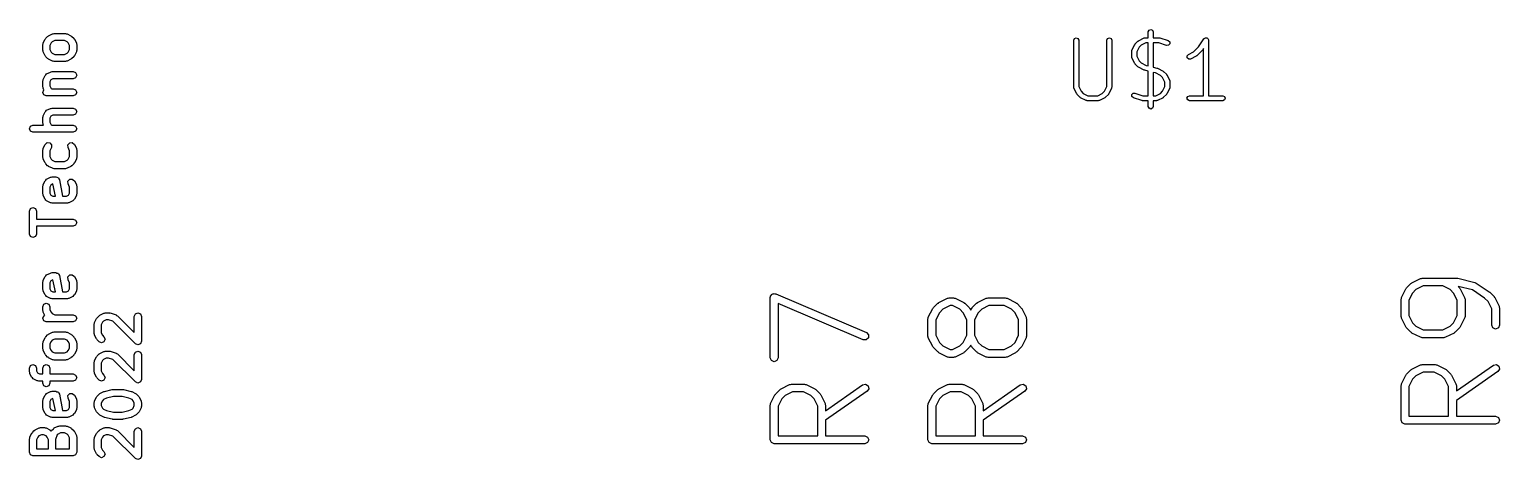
# Model space of a CAD drawing. Extents: x 122.4 to 173.3, y -127.6 to -82.1.
# Drawn here: x 122.45 to 141.39, y -113.06 to -107.51 of the extents above; entities that cross this region are included whole.
import ezdxf

# ---------------------------------------------------------------- set-up
doc = ezdxf.new("R2010")
doc.units = 0
doc.layers.add('BLACK', color=7, linetype='CONTINUOUS')

msp = doc.modelspace()

# ---------------------------------------------------------------- linework, layer by layer
at = {"layer": 'BLACK', "linetype": 'CONTINUOUS'}
for p, q in [((122.66, -107.625), (122.684, -107.601)), ((122.684, -107.601), (122.691, -107.598)), ((122.691, -107.598), (122.696, -107.592)), ((122.696, -107.592), (122.746, -107.567)), ((122.746, -107.567), (122.756, -107.567)), ((122.756, -107.567), (122.766, -107.562)), ((122.766, -107.562), (122.914, -107.562)), ((122.914, -107.562), (122.924, -107.567)), ((122.924, -107.567), (122.934, -107.567)), ((122.934, -107.567), (122.984, -107.592)), ((122.984, -107.592), (122.989, -107.598)), ((122.989, -107.598), (122.996, -107.601)), ((122.996, -107.601), (123.02, -107.625)), ((136.866, -107.544), (136.876, -107.521)), ((136.866, -107.618), (136.866, -107.544)), ((136.876, -107.521), (136.899, -107.511)), ((136.899, -107.511), (136.922, -107.521)), ((136.922, -107.521), (136.931, -107.544)), ((136.931, -107.544), (136.931, -107.618)), ((122.622, -107.707), (122.626, -107.697)), ((122.622, -107.781), (122.622, -107.707)), ((122.626, -107.791), (122.622, -107.781)), ((122.626, -107.686), (122.651, -107.637)), ((122.626, -107.697), (122.626, -107.686)), ((122.626, -107.801), (122.626, -107.791)), ((122.651, -107.637), (122.657, -107.632)), ((122.657, -107.632), (122.66, -107.625)), ((122.73, -107.685), (122.713, -107.718)), ((122.713, -107.718), (122.713, -107.77)), ((122.713, -107.77), (122.73, -107.803)), ((122.744, -107.67), (122.73, -107.685)), ((122.777, -107.654), (122.744, -107.67)), ((122.903, -107.654), (122.777, -107.654)), ((122.936, -107.67), (122.903, -107.654)), ((122.95, -107.685), (122.936, -107.67)), ((122.967, -107.718), (122.95, -107.685)), ((122.95, -107.803), (122.967, -107.77)), ((122.967, -107.77), (122.967, -107.718)), ((123.02, -107.625), (123.023, -107.632)), ((123.023, -107.632), (123.029, -107.637)), ((123.029, -107.637), (123.054, -107.686)), ((123.054, -107.686), (123.054, -107.697)), ((123.054, -107.697), (123.058, -107.707)), ((123.058, -107.781), (123.054, -107.791)), ((123.054, -107.791), (123.054, -107.801)), ((123.058, -107.707), (123.058, -107.781)), ((135.905, -107.65), (135.914, -107.628)), ((135.905, -108.256), (135.905, -107.65)), ((135.914, -107.628), (135.937, -107.618)), ((135.937, -107.618), (135.96, -107.628)), ((135.96, -107.628), (135.97, -107.65)), ((135.97, -107.65), (135.97, -108.248)), ((136.332, -107.65), (136.342, -107.628)), ((136.332, -108.248), (136.332, -107.65)), ((136.342, -107.628), (136.365, -107.618)), ((136.365, -107.618), (136.388, -107.628)), ((136.388, -107.628), (136.397, -107.65)), ((136.397, -107.65), (136.397, -108.256)), ((136.653, -107.793), (136.656, -107.786)), ((136.656, -107.778), (136.692, -107.707)), ((136.656, -107.786), (136.656, -107.778)), ((136.692, -107.707), (136.696, -107.704)), ((136.696, -107.704), (136.698, -107.699)), ((136.698, -107.699), (136.733, -107.663)), ((136.748, -107.741), (136.718, -107.801)), ((136.733, -107.663), (136.738, -107.661)), ((136.738, -107.661), (136.742, -107.657)), ((136.742, -107.657), (136.813, -107.621)), ((136.776, -107.713), (136.748, -107.741)), ((136.835, -107.683), (136.776, -107.713)), ((136.813, -107.621), (136.821, -107.621)), ((136.821, -107.621), (136.828, -107.618)), ((136.828, -107.618), (136.866, -107.618)), ((136.866, -107.683), (136.835, -107.683)), ((136.866, -107.983), (136.866, -107.683)), ((136.931, -107.618), (137.006, -107.618)), ((137, -107.683), (136.931, -107.683)), ((136.931, -107.683), (136.931, -107.999)), ((137.102, -107.717), (137, -107.683)), ((137.006, -107.618), (137.011, -107.62)), ((137.011, -107.62), (137.016, -107.62)), ((137.016, -107.62), (137.123, -107.655)), ((137.127, -107.715), (137.102, -107.717)), ((137.123, -107.655), (137.142, -107.672)), ((137.143, -107.696), (137.127, -107.715)), ((137.142, -107.672), (137.143, -107.696)), ((137.449, -107.802), (137.515, -107.737)), ((137.563, -107.78), (137.492, -107.852)), ((137.515, -107.737), (137.584, -107.632)), ((137.564, -107.777), (137.563, -107.78)), ((137.567, -107.775), (137.564, -107.777)), ((137.579, -107.758), (137.567, -107.775)), ((137.579, -108.366), (137.579, -107.758)), ((137.584, -107.632), (137.587, -107.631)), ((137.587, -107.631), (137.588, -107.628)), ((137.588, -107.628), (137.597, -107.624)), ((137.597, -107.624), (137.605, -107.619)), ((137.605, -107.619), (137.608, -107.619)), ((137.608, -107.619), (137.611, -107.618)), ((137.611, -107.618), (137.62, -107.622)), ((137.62, -107.622), (137.629, -107.623)), ((137.629, -107.623), (137.631, -107.626)), ((137.631, -107.626), (137.634, -107.628)), ((137.634, -107.628), (137.638, -107.636)), ((137.638, -107.636), (137.643, -107.644)), ((137.643, -107.644), (137.642, -107.647)), ((137.642, -107.647), (137.644, -107.65)), ((137.644, -107.65), (137.644, -108.366)), ((122.651, -107.851), (122.626, -107.801)), ((122.657, -107.856), (122.651, -107.851)), ((122.66, -107.863), (122.657, -107.856)), ((122.684, -107.887), (122.66, -107.863)), ((122.691, -107.89), (122.684, -107.887)), ((122.696, -107.896), (122.691, -107.89)), ((122.746, -107.92), (122.696, -107.896)), ((122.73, -107.803), (122.744, -107.817)), ((122.744, -107.817), (122.777, -107.834)), ((122.756, -107.921), (122.746, -107.92)), ((122.766, -107.925), (122.756, -107.921)), ((122.914, -107.925), (122.766, -107.925)), ((122.777, -107.834), (122.903, -107.834)), ((122.903, -107.834), (122.936, -107.817)), ((122.924, -107.921), (122.914, -107.925)), ((122.934, -107.92), (122.924, -107.921)), ((122.984, -107.896), (122.934, -107.92)), ((122.936, -107.817), (122.95, -107.803)), ((122.989, -107.89), (122.984, -107.896)), ((122.996, -107.887), (122.989, -107.89)), ((123.02, -107.863), (122.996, -107.887)), ((123.023, -107.856), (123.02, -107.863)), ((123.029, -107.851), (123.023, -107.856)), ((123.054, -107.801), (123.029, -107.851)), ((136.653, -107.864), (136.653, -107.793)), ((136.656, -107.871), (136.653, -107.864)), ((136.656, -107.879), (136.656, -107.871)), ((136.692, -107.95), (136.656, -107.879)), ((136.696, -107.953), (136.692, -107.95)), ((136.698, -107.958), (136.696, -107.953)), ((136.733, -107.994), (136.698, -107.958)), ((136.718, -107.801), (136.718, -107.856)), ((136.718, -107.856), (136.748, -107.916)), ((136.748, -107.916), (136.776, -107.944)), ((136.776, -107.944), (136.839, -107.976)), ((136.839, -107.976), (136.866, -107.983)), ((137.367, -107.854), (137.383, -107.835)), ((137.368, -107.879), (137.367, -107.854)), ((137.387, -107.895), (137.368, -107.879)), ((137.383, -107.835), (137.449, -107.802)), ((137.412, -107.893), (137.387, -107.895)), ((137.483, -107.858), (137.412, -107.893)), ((137.487, -107.854), (137.483, -107.858)), ((137.492, -107.852), (137.487, -107.854)), ((122.622, -108.176), (122.626, -108.166)), ((122.626, -108.155), (122.651, -108.106)), ((122.626, -108.166), (122.626, -108.155)), ((122.651, -108.106), (122.662, -108.096)), ((122.662, -108.096), (122.671, -108.085)), ((122.671, -108.085), (122.721, -108.061)), ((122.726, -108.16), (122.713, -108.186)), ((122.721, -108.061), (122.731, -108.06)), ((122.752, -108.147), (122.726, -108.16)), ((122.731, -108.06), (122.741, -108.056)), ((122.741, -108.056), (123.013, -108.056)), ((123.013, -108.147), (122.752, -108.147)), ((123.013, -108.056), (123.045, -108.069)), ((123.045, -108.134), (123.013, -108.147)), ((123.045, -108.069), (123.058, -108.102)), ((123.058, -108.102), (123.045, -108.134)), ((136.738, -107.996), (136.733, -107.994)), ((136.742, -108), (136.738, -107.996)), ((136.813, -108.036), (136.742, -108)), ((136.817, -108.036), (136.813, -108.036)), ((136.82, -108.038), (136.817, -108.036)), ((136.866, -108.05), (136.82, -108.038)), ((136.866, -108.366), (136.866, -108.05)), ((136.931, -107.999), (136.978, -108.011)), ((136.959, -108.073), (136.931, -108.066)), ((136.931, -108.066), (136.931, -108.366)), ((137.022, -108.105), (136.959, -108.073)), ((136.978, -108.011), (136.981, -108.013)), ((136.981, -108.013), (136.985, -108.013)), ((136.985, -108.013), (137.056, -108.049)), ((137.05, -108.133), (137.022, -108.105)), ((137.08, -108.192), (137.05, -108.133)), ((137.056, -108.049), (137.059, -108.053)), ((137.059, -108.053), (137.064, -108.055)), ((137.064, -108.055), (137.1, -108.09)), ((137.1, -108.09), (137.102, -108.095)), ((137.102, -108.095), (137.106, -108.099)), ((137.106, -108.099), (137.142, -108.17)), ((137.142, -108.17), (137.142, -108.178)), ((122.622, -108.25), (122.622, -108.176)), ((122.626, -108.26), (122.622, -108.25)), ((122.622, -108.324), (122.635, -108.291)), ((122.635, -108.356), (122.622, -108.324)), ((122.626, -108.27), (122.626, -108.26)), ((122.637, -108.291), (122.626, -108.27)), ((122.635, -108.291), (122.637, -108.291)), ((122.667, -108.369), (122.635, -108.356)), ((122.713, -108.186), (122.713, -108.239)), ((122.713, -108.239), (122.73, -108.272)), ((122.73, -108.272), (122.736, -108.278)), ((122.736, -108.278), (123.013, -108.278)), ((123.013, -108.278), (123.045, -108.291)), ((123.045, -108.356), (123.013, -108.369)), ((123.045, -108.291), (123.058, -108.324)), ((123.058, -108.324), (123.045, -108.356)), ((135.908, -108.263), (135.905, -108.256)), ((135.908, -108.27), (135.908, -108.263)), ((135.944, -108.342), (135.908, -108.27)), ((135.948, -108.345), (135.944, -108.342)), ((135.95, -108.35), (135.948, -108.345)), ((135.986, -108.386), (135.95, -108.35)), ((135.97, -108.248), (136, -108.308)), ((136, -108.308), (136.028, -108.336)), ((136.028, -108.336), (136.088, -108.366)), ((136.215, -108.366), (136.274, -108.336)), ((136.274, -108.336), (136.302, -108.308)), ((136.302, -108.308), (136.332, -108.248)), ((136.352, -108.35), (136.316, -108.386)), ((136.354, -108.345), (136.352, -108.35)), ((136.358, -108.342), (136.354, -108.345)), ((136.394, -108.27), (136.358, -108.342)), ((136.397, -108.256), (136.394, -108.263)), ((136.394, -108.263), (136.394, -108.27)), ((136.654, -108.352), (136.671, -108.334)), ((136.656, -108.377), (136.654, -108.352)), ((136.671, -108.334), (136.695, -108.332)), ((136.695, -108.332), (136.797, -108.366)), ((136.962, -108.366), (137.022, -108.336)), ((137.022, -108.336), (137.05, -108.308)), ((137.05, -108.308), (137.08, -108.248)), ((137.1, -108.35), (137.064, -108.386)), ((137.08, -108.248), (137.08, -108.192)), ((137.102, -108.345), (137.1, -108.35)), ((137.106, -108.342), (137.102, -108.345)), ((137.142, -108.27), (137.106, -108.342)), ((137.142, -108.178), (137.145, -108.185)), ((137.145, -108.256), (137.142, -108.263)), ((137.142, -108.263), (137.142, -108.27)), ((137.145, -108.185), (137.145, -108.256)), ((123.013, -108.369), (122.667, -108.369)), ((122.671, -108.554), (122.721, -108.53)), ((122.721, -108.53), (122.731, -108.529)), ((122.731, -108.529), (122.741, -108.525)), ((122.741, -108.525), (123.013, -108.525)), ((123.013, -108.525), (123.045, -108.538)), ((123.045, -108.538), (123.058, -108.57)), ((135.991, -108.388), (135.986, -108.386)), ((135.994, -108.392), (135.991, -108.388)), ((136.065, -108.427), (135.994, -108.392)), ((136.073, -108.428), (136.065, -108.427)), ((136.08, -108.431), (136.073, -108.428)), ((136.222, -108.431), (136.08, -108.431)), ((136.088, -108.366), (136.215, -108.366)), ((136.229, -108.428), (136.222, -108.431)), ((136.237, -108.427), (136.229, -108.428)), ((136.308, -108.392), (136.237, -108.427)), ((136.312, -108.388), (136.308, -108.392)), ((136.316, -108.386), (136.312, -108.388)), ((136.675, -108.394), (136.656, -108.377)), ((136.782, -108.429), (136.675, -108.394)), ((136.787, -108.429), (136.782, -108.429)), ((136.792, -108.431), (136.787, -108.429)), ((136.866, -108.431), (136.792, -108.431)), ((136.797, -108.366), (136.866, -108.366)), ((136.866, -108.505), (136.866, -108.431)), ((136.876, -108.528), (136.866, -108.505)), ((136.899, -108.538), (136.876, -108.528)), ((136.922, -108.528), (136.899, -108.538)), ((136.931, -108.505), (136.922, -108.528)), ((136.931, -108.366), (136.962, -108.366)), ((136.97, -108.431), (136.931, -108.431)), ((136.931, -108.431), (136.931, -108.505)), ((136.977, -108.428), (136.97, -108.431)), ((136.985, -108.427), (136.977, -108.428)), ((137.056, -108.392), (136.985, -108.427)), ((137.059, -108.388), (137.056, -108.392)), ((137.064, -108.386), (137.059, -108.388)), ((137.365, -108.398), (137.374, -108.375)), ((137.374, -108.421), (137.365, -108.398)), ((137.374, -108.375), (137.397, -108.366)), ((137.397, -108.431), (137.374, -108.421)), ((137.397, -108.366), (137.579, -108.366)), ((137.825, -108.431), (137.397, -108.431)), ((137.644, -108.366), (137.825, -108.366)), ((137.825, -108.366), (137.848, -108.375)), ((137.848, -108.421), (137.825, -108.431)), ((137.848, -108.375), (137.857, -108.398)), ((137.857, -108.398), (137.848, -108.421)), ((122.622, -108.645), (122.626, -108.635)), ((122.622, -108.719), (122.622, -108.645)), ((122.626, -108.728), (122.622, -108.719)), ((122.626, -108.624), (122.651, -108.575)), ((122.626, -108.635), (122.626, -108.624)), ((122.626, -108.739), (122.626, -108.728)), ((122.651, -108.575), (122.662, -108.565)), ((122.662, -108.565), (122.671, -108.554)), ((122.726, -108.629), (122.713, -108.655)), ((122.713, -108.655), (122.713, -108.708)), ((122.713, -108.708), (122.73, -108.741)), ((122.752, -108.616), (122.726, -108.629)), ((123.013, -108.616), (122.752, -108.616)), ((123.045, -108.603), (123.013, -108.616)), ((123.058, -108.57), (123.045, -108.603)), ((122.449, -108.793), (122.462, -108.76)), ((122.462, -108.825), (122.449, -108.793)), ((122.462, -108.76), (122.495, -108.747)), ((122.495, -108.838), (122.462, -108.825)), ((122.495, -108.747), (122.63, -108.747)), ((123.013, -108.838), (122.495, -108.838)), ((122.63, -108.747), (122.626, -108.739)), ((122.73, -108.741), (122.736, -108.747)), ((122.736, -108.747), (123.013, -108.747)), ((123.013, -108.747), (123.045, -108.76)), ((123.045, -108.825), (123.013, -108.838)), ((123.045, -108.76), (123.058, -108.793)), ((123.058, -108.793), (123.045, -108.825)), ((122.622, -109.064), (122.626, -109.054)), ((122.622, -109.163), (122.622, -109.064)), ((122.626, -109.044), (122.651, -108.994)), ((122.626, -109.054), (122.626, -109.044)), ((122.651, -108.994), (122.677, -108.971)), ((122.677, -108.971), (122.712, -108.974)), ((122.712, -108.974), (122.735, -109)), ((122.733, -109.035), (122.713, -109.075)), ((122.713, -109.075), (122.713, -109.152)), ((122.735, -109), (122.733, -109.035)), ((122.945, -109), (122.968, -108.974)), ((122.947, -109.035), (122.945, -109)), ((122.967, -109.075), (122.947, -109.035)), ((122.967, -109.152), (122.967, -109.075)), ((122.968, -108.974), (123.002, -108.971)), ((123.002, -108.971), (123.029, -108.994)), ((123.029, -108.994), (123.054, -109.044)), ((123.054, -109.044), (123.054, -109.054)), ((123.054, -109.054), (123.058, -109.064)), ((123.058, -109.064), (123.058, -109.163)), ((122.626, -109.172), (122.622, -109.163)), ((122.626, -109.183), (122.626, -109.172)), ((122.651, -109.232), (122.626, -109.183)), ((122.657, -109.237), (122.651, -109.232)), ((122.66, -109.244), (122.657, -109.237)), ((122.684, -109.269), (122.66, -109.244)), ((122.691, -109.272), (122.684, -109.269)), ((122.696, -109.278), (122.691, -109.272)), ((122.746, -109.302), (122.696, -109.278)), ((122.713, -109.152), (122.73, -109.185)), ((122.73, -109.185), (122.744, -109.199)), ((122.744, -109.199), (122.777, -109.216)), ((122.756, -109.303), (122.746, -109.302)), ((122.766, -109.307), (122.756, -109.303)), ((122.777, -109.216), (122.903, -109.216)), ((122.903, -109.216), (122.936, -109.199)), ((122.924, -109.303), (122.914, -109.307)), ((122.934, -109.302), (122.924, -109.303)), ((122.984, -109.278), (122.934, -109.302)), ((122.936, -109.199), (122.95, -109.185)), ((122.95, -109.185), (122.967, -109.152)), ((122.989, -109.272), (122.984, -109.278)), ((122.996, -109.269), (122.989, -109.272)), ((123.02, -109.244), (122.996, -109.269)), ((123.023, -109.237), (123.02, -109.244)), ((123.029, -109.232), (123.023, -109.237)), ((123.054, -109.183), (123.029, -109.232)), ((123.058, -109.163), (123.054, -109.172)), ((123.054, -109.172), (123.054, -109.183)), ((122.626, -109.512), (122.651, -109.463)), ((122.651, -109.463), (122.662, -109.453)), ((122.662, -109.453), (122.671, -109.443)), ((122.671, -109.443), (122.721, -109.418)), ((122.721, -109.418), (122.731, -109.417)), ((122.731, -109.417), (122.741, -109.413)), ((122.741, -109.413), (122.791, -109.413)), ((122.914, -109.307), (122.766, -109.307)), ((122.791, -109.413), (122.803, -109.418)), ((122.803, -109.418), (122.816, -109.421)), ((122.816, -109.421), (122.819, -109.425)), ((122.819, -109.425), (122.823, -109.426)), ((122.823, -109.426), (122.828, -109.439)), ((122.828, -109.439), (122.835, -109.45)), ((122.835, -109.45), (122.877, -109.66)), ((122.945, -109.469), (122.968, -109.443)), ((122.947, -109.504), (122.945, -109.469)), ((122.968, -109.443), (123.002, -109.44)), ((123.002, -109.44), (123.029, -109.463)), ((123.029, -109.463), (123.054, -109.512)), ((122.622, -109.533), (122.626, -109.523)), ((122.622, -109.631), (122.622, -109.533)), ((122.626, -109.641), (122.622, -109.631)), ((122.626, -109.523), (122.626, -109.512)), ((122.626, -109.652), (122.626, -109.641)), ((122.651, -109.701), (122.626, -109.652)), ((122.726, -109.518), (122.713, -109.544)), ((122.713, -109.544), (122.713, -109.621)), ((122.713, -109.621), (122.726, -109.647)), ((122.752, -109.504), (122.726, -109.518)), ((122.726, -109.647), (122.752, -109.66)), ((122.753, -109.504), (122.752, -109.504)), ((122.752, -109.66), (122.784, -109.66)), ((122.784, -109.66), (122.753, -109.504)), ((122.877, -109.66), (122.928, -109.66)), ((122.928, -109.66), (122.954, -109.647)), ((122.967, -109.544), (122.947, -109.504)), ((122.954, -109.647), (122.967, -109.621)), ((122.967, -109.621), (122.967, -109.544)), ((123.054, -109.652), (123.029, -109.701)), ((123.054, -109.512), (123.054, -109.523)), ((123.054, -109.523), (123.058, -109.533)), ((123.058, -109.631), (123.054, -109.641)), ((123.054, -109.641), (123.054, -109.652)), ((123.058, -109.533), (123.058, -109.631)), ((122.449, -109.854), (122.462, -109.821)), ((122.449, -110.15), (122.449, -109.854)), ((122.462, -109.821), (122.495, -109.808)), ((122.495, -109.808), (122.527, -109.821)), ((122.527, -109.821), (122.54, -109.854)), ((122.54, -109.854), (122.54, -109.956)), ((122.662, -109.711), (122.651, -109.701)), ((122.671, -109.722), (122.662, -109.711)), ((122.721, -109.746), (122.671, -109.722)), ((122.731, -109.747), (122.721, -109.746)), ((122.741, -109.751), (122.731, -109.747)), ((122.939, -109.751), (122.741, -109.751)), ((122.949, -109.747), (122.939, -109.751)), ((122.959, -109.746), (122.949, -109.747)), ((123.008, -109.722), (122.959, -109.746)), ((123.018, -109.711), (123.008, -109.722)), ((123.029, -109.701), (123.018, -109.711)), ((122.54, -109.956), (123.013, -109.956)), ((123.013, -110.047), (122.54, -110.047)), ((122.54, -110.047), (122.54, -110.15)), ((123.013, -109.956), (123.045, -109.969)), ((123.045, -110.034), (123.013, -110.047)), ((123.045, -109.969), (123.058, -110.002)), ((123.058, -110.002), (123.045, -110.034)), ((122.462, -110.182), (122.449, -110.15)), ((122.495, -110.195), (122.462, -110.182)), ((122.527, -110.182), (122.495, -110.195)), ((122.54, -110.15), (122.527, -110.182)), ((122.622, -110.766), (122.626, -110.757)), ((122.622, -110.865), (122.622, -110.766)), ((122.626, -110.746), (122.651, -110.697)), ((122.626, -110.757), (122.626, -110.746)), ((122.651, -110.697), (122.662, -110.687)), ((122.662, -110.687), (122.671, -110.676)), ((122.671, -110.676), (122.721, -110.652)), ((122.726, -110.751), (122.713, -110.777)), ((122.713, -110.777), (122.713, -110.854)), ((122.721, -110.652), (122.731, -110.651)), ((122.752, -110.738), (122.726, -110.751)), ((122.731, -110.651), (122.741, -110.647)), ((122.741, -110.647), (122.791, -110.647)), ((122.753, -110.738), (122.752, -110.738)), ((122.784, -110.893), (122.753, -110.738)), ((122.791, -110.647), (122.803, -110.652)), ((122.803, -110.652), (122.816, -110.654)), ((122.816, -110.654), (122.819, -110.658)), ((122.819, -110.658), (122.823, -110.66)), ((122.823, -110.66), (122.828, -110.672)), ((122.828, -110.672), (122.835, -110.684)), ((122.835, -110.684), (122.877, -110.893)), ((122.945, -110.703), (122.968, -110.676)), ((122.947, -110.738), (122.945, -110.703)), ((122.967, -110.777), (122.947, -110.738)), ((122.967, -110.854), (122.967, -110.777)), ((122.968, -110.676), (123.002, -110.674)), ((123.002, -110.674), (123.029, -110.697)), ((123.029, -110.697), (123.054, -110.746)), ((123.054, -110.746), (123.054, -110.757)), ((123.054, -110.757), (123.058, -110.766)), ((123.058, -110.766), (123.058, -110.865)), ((140.193, -110.844), (140.249, -110.788)), ((140.249, -110.788), (140.257, -110.785)), ((140.257, -110.785), (140.262, -110.778)), ((140.262, -110.778), (140.373, -110.723)), ((140.408, -110.819), (140.315, -110.866)), ((140.373, -110.723), (140.385, -110.722)), ((140.385, -110.722), (140.396, -110.717)), ((140.396, -110.717), (140.841, -110.717)), ((140.662, -110.819), (140.408, -110.819)), ((140.756, -110.866), (140.662, -110.819)), ((140.841, -110.717), (140.847, -110.72)), ((140.847, -110.72), (140.854, -110.719)), ((140.854, -110.719), (141.076, -110.775)), ((141.076, -110.775), (141.083, -110.78)), ((141.083, -110.78), (141.092, -110.782)), ((141.092, -110.782), (141.259, -110.893)), ((122.626, -110.875), (122.622, -110.865)), ((122.626, -110.886), (122.626, -110.875)), ((122.651, -110.935), (122.626, -110.886)), ((122.662, -110.944), (122.651, -110.935)), ((122.671, -110.955), (122.662, -110.944)), ((122.721, -110.98), (122.671, -110.955)), ((122.713, -110.854), (122.726, -110.88)), ((122.731, -110.981), (122.721, -110.98)), ((122.726, -110.88), (122.752, -110.893)), ((122.741, -110.985), (122.731, -110.981)), ((122.939, -110.985), (122.741, -110.985)), ((122.752, -110.893), (122.784, -110.893)), ((122.877, -110.893), (122.928, -110.893)), ((122.928, -110.893), (122.954, -110.88)), ((122.949, -110.981), (122.939, -110.985)), ((122.959, -110.98), (122.949, -110.981)), ((122.954, -110.88), (122.967, -110.854)), ((123.008, -110.955), (122.959, -110.98)), ((123.018, -110.944), (123.008, -110.955)), ((123.029, -110.935), (123.018, -110.944)), ((123.054, -110.886), (123.029, -110.935)), ((123.058, -110.865), (123.054, -110.875)), ((123.054, -110.875), (123.054, -110.886)), ((131.995, -110.967), (131.999, -110.957)), ((131.995, -111.745), (131.995, -110.967)), ((131.999, -110.947), (132.006, -110.94)), ((131.999, -110.957), (131.999, -110.947)), ((132.006, -110.94), (132.01, -110.931)), ((132.01, -110.931), (132.019, -110.927)), ((132.019, -110.927), (132.027, -110.919)), ((132.027, -110.919), (132.037, -110.92)), ((132.037, -110.92), (132.046, -110.916)), ((132.046, -110.916), (132.055, -110.92)), ((132.055, -110.92), (132.066, -110.92)), ((132.066, -110.92), (133.234, -111.421)), ((134.166, -111.032), (134.277, -110.977)), ((134.277, -110.977), (134.289, -110.976)), ((134.289, -110.976), (134.3, -110.971)), ((134.3, -110.971), (134.356, -110.971)), ((134.356, -110.971), (134.367, -110.976)), ((134.367, -110.976), (134.378, -110.977)), ((134.378, -110.977), (134.49, -111.032)), ((134.667, -111.032), (134.778, -110.977)), ((134.778, -110.977), (134.79, -110.976)), ((134.79, -110.976), (134.801, -110.971)), ((134.801, -110.971), (135.023, -110.971)), ((135.023, -110.971), (135.034, -110.976)), ((135.034, -110.976), (135.046, -110.977)), ((135.046, -110.977), (135.157, -111.032)), ((140.123, -110.991), (140.127, -110.98)), ((140.123, -111.213), (140.123, -110.991)), ((140.127, -110.98), (140.128, -110.968)), ((140.128, -110.968), (140.184, -110.857)), ((140.184, -110.857), (140.19, -110.851)), ((140.19, -110.851), (140.193, -110.844)), ((140.271, -110.91), (140.224, -111.003)), ((140.224, -111.003), (140.224, -111.201)), ((140.315, -110.866), (140.271, -110.91)), ((140.799, -110.91), (140.756, -110.866)), ((140.846, -111.003), (140.799, -110.91)), ((140.846, -111.201), (140.846, -111.003)), ((141.043, -110.871), (140.858, -110.825)), ((140.858, -110.825), (140.877, -110.844)), ((140.877, -110.844), (140.88, -110.851)), ((140.88, -110.851), (140.887, -110.857)), ((140.887, -110.857), (140.942, -110.968)), ((140.942, -110.968), (140.943, -110.98)), ((140.943, -110.98), (140.948, -110.991)), ((140.948, -110.991), (140.948, -111.213)), ((141.198, -110.975), (141.043, -110.871)), ((141.245, -111.021), (141.198, -110.975)), ((141.259, -110.893), (141.262, -110.897)), ((141.262, -110.897), (141.267, -110.899)), ((141.267, -110.899), (141.322, -110.955)), ((141.322, -110.955), (141.325, -110.963)), ((141.325, -110.963), (141.332, -110.968)), ((141.332, -110.968), (141.387, -111.079)), ((122.622, -111.087), (122.635, -111.055)), ((122.622, -111.137), (122.622, -111.087)), ((122.626, -111.146), (122.622, -111.137)), ((122.626, -111.157), (122.626, -111.146)), ((122.647, -111.198), (122.626, -111.157)), ((122.635, -111.055), (122.667, -111.042)), ((122.635, -111.203), (122.647, -111.198)), ((122.667, -111.042), (122.7, -111.055)), ((122.7, -111.055), (122.713, -111.087)), ((122.713, -111.087), (122.713, -111.126)), ((122.713, -111.126), (122.73, -111.159)), ((122.73, -111.159), (122.744, -111.173)), ((122.744, -111.173), (122.777, -111.19)), ((122.777, -111.19), (123.013, -111.19)), ((123.013, -111.19), (123.045, -111.203)), ((123.346, -111.203), (123.353, -111.2)), ((123.353, -111.2), (123.358, -111.194)), ((123.358, -111.194), (123.407, -111.17)), ((123.407, -111.17), (123.418, -111.169)), ((123.418, -111.169), (123.427, -111.165)), ((123.427, -111.165), (123.477, -111.165)), ((123.477, -111.165), (123.484, -111.168)), ((123.484, -111.168), (123.491, -111.167)), ((123.491, -111.167), (123.565, -111.192)), ((123.565, -111.192), (123.573, -111.199)), ((123.573, -111.199), (123.583, -111.203)), ((123.801, -111.211), (123.815, -111.178)), ((123.815, -111.178), (123.847, -111.165)), ((123.847, -111.165), (123.879, -111.178)), ((123.879, -111.178), (123.893, -111.211)), ((133.194, -111.514), (132.096, -111.044)), ((132.096, -111.044), (132.096, -111.745)), ((134.032, -111.222), (134.088, -111.111)), ((134.088, -111.111), (134.094, -111.105)), ((134.094, -111.105), (134.097, -111.098)), ((134.097, -111.098), (134.153, -111.042)), ((134.175, -111.164), (134.128, -111.257)), ((134.153, -111.042), (134.161, -111.039)), ((134.161, -111.039), (134.166, -111.032)), ((134.219, -111.12), (134.175, -111.164)), ((134.312, -111.073), (134.219, -111.12)), ((134.344, -111.073), (134.312, -111.073)), ((134.437, -111.12), (134.344, -111.073)), ((134.481, -111.164), (134.437, -111.12)), ((134.528, -111.257), (134.481, -111.164)), ((134.49, -111.032), (134.495, -111.039)), ((134.495, -111.039), (134.503, -111.042)), ((134.503, -111.042), (134.559, -111.098)), ((134.559, -111.098), (134.562, -111.105)), ((134.562, -111.105), (134.568, -111.111)), ((134.568, -111.111), (134.578, -111.131)), ((134.578, -111.131), (134.589, -111.111)), ((134.589, -111.111), (134.595, -111.105)), ((134.595, -111.105), (134.598, -111.098)), ((134.598, -111.098), (134.654, -111.042)), ((134.676, -111.164), (134.629, -111.257)), ((134.654, -111.042), (134.661, -111.039)), ((134.661, -111.039), (134.667, -111.032)), ((134.72, -111.12), (134.676, -111.164)), ((134.813, -111.073), (134.72, -111.12)), ((135.011, -111.073), (134.813, -111.073)), ((135.105, -111.12), (135.011, -111.073)), ((135.149, -111.164), (135.105, -111.12)), ((135.195, -111.257), (135.149, -111.164)), ((135.157, -111.032), (135.163, -111.039)), ((135.163, -111.039), (135.171, -111.042)), ((135.171, -111.042), (135.226, -111.098)), ((135.226, -111.098), (135.229, -111.105)), ((135.229, -111.105), (135.236, -111.111)), ((135.236, -111.111), (135.291, -111.222)), ((140.224, -111.201), (140.271, -111.294)), ((140.799, -111.294), (140.846, -111.201)), ((141.291, -111.114), (141.245, -111.021)), ((141.291, -111.325), (141.291, -111.114)), ((141.387, -111.079), (141.388, -111.091)), ((141.388, -111.091), (141.393, -111.102)), ((141.393, -111.102), (141.393, -111.325)), ((122.622, -111.235), (122.635, -111.203)), ((122.635, -111.268), (122.622, -111.235)), ((122.667, -111.281), (122.635, -111.268)), ((123.013, -111.281), (122.667, -111.281)), ((123.045, -111.268), (123.013, -111.281)), ((123.045, -111.203), (123.058, -111.235)), ((123.058, -111.235), (123.045, -111.268)), ((123.283, -111.309), (123.287, -111.299)), ((123.283, -111.433), (123.283, -111.309)), ((123.287, -111.299), (123.288, -111.289)), ((123.288, -111.289), (123.313, -111.24)), ((123.313, -111.24), (123.318, -111.235)), ((123.318, -111.235), (123.321, -111.228)), ((123.321, -111.228), (123.346, -111.203)), ((123.391, -111.287), (123.375, -111.32)), ((123.375, -111.32), (123.375, -111.422)), ((123.405, -111.273), (123.391, -111.287)), ((123.438, -111.256), (123.405, -111.273)), ((123.469, -111.256), (123.438, -111.256)), ((123.526, -111.275), (123.469, -111.256)), ((123.815, -111.564), (123.526, -111.275)), ((123.583, -111.203), (123.801, -111.421)), ((123.801, -111.421), (123.801, -111.211)), ((123.893, -111.211), (123.893, -111.531)), ((134.027, -111.245), (134.031, -111.234)), ((134.027, -111.467), (134.027, -111.245)), ((134.031, -111.234), (134.032, -111.222)), ((134.128, -111.257), (134.128, -111.455)), ((134.528, -111.455), (134.528, -111.257)), ((134.629, -111.257), (134.629, -111.455)), ((135.195, -111.455), (135.195, -111.257)), ((135.291, -111.222), (135.292, -111.234)), ((135.292, -111.234), (135.297, -111.245)), ((135.297, -111.245), (135.297, -111.467)), ((140.127, -111.224), (140.123, -111.213)), ((140.128, -111.236), (140.127, -111.224)), ((140.184, -111.347), (140.128, -111.236)), ((140.19, -111.353), (140.184, -111.347)), ((140.193, -111.36), (140.19, -111.353)), ((140.249, -111.416), (140.193, -111.36)), ((140.271, -111.294), (140.315, -111.338)), ((140.315, -111.338), (140.408, -111.385)), ((140.408, -111.385), (140.662, -111.385)), ((140.662, -111.385), (140.756, -111.338)), ((140.756, -111.338), (140.799, -111.294)), ((140.877, -111.36), (140.822, -111.416)), ((140.88, -111.353), (140.877, -111.36)), ((140.887, -111.347), (140.88, -111.353)), ((140.942, -111.236), (140.887, -111.347)), ((140.943, -111.224), (140.942, -111.236)), ((140.948, -111.213), (140.943, -111.224)), ((141.306, -111.36), (141.291, -111.325)), ((141.342, -111.375), (141.306, -111.36)), ((141.378, -111.36), (141.342, -111.375)), ((141.393, -111.325), (141.378, -111.36)), ((122.622, -111.556), (122.626, -111.546)), ((122.622, -111.63), (122.622, -111.556)), ((122.626, -111.536), (122.651, -111.486)), ((122.626, -111.546), (122.626, -111.536)), ((122.651, -111.486), (122.657, -111.481)), ((122.657, -111.481), (122.66, -111.474)), ((122.66, -111.474), (122.684, -111.45)), ((122.684, -111.45), (122.691, -111.447)), ((122.691, -111.447), (122.696, -111.441)), ((122.696, -111.441), (122.746, -111.416)), ((122.73, -111.534), (122.713, -111.567)), ((122.713, -111.567), (122.713, -111.619)), ((122.744, -111.52), (122.73, -111.534)), ((122.777, -111.503), (122.744, -111.52)), ((122.746, -111.416), (122.756, -111.416)), ((122.756, -111.416), (122.766, -111.412)), ((122.766, -111.412), (122.914, -111.412)), ((122.903, -111.503), (122.777, -111.503)), ((122.936, -111.52), (122.903, -111.503)), ((122.914, -111.412), (122.924, -111.416)), ((122.924, -111.416), (122.934, -111.416)), ((122.934, -111.416), (122.984, -111.441)), ((122.95, -111.534), (122.936, -111.52)), ((122.967, -111.567), (122.95, -111.534)), ((122.967, -111.619), (122.967, -111.567)), ((122.984, -111.441), (122.989, -111.447)), ((122.989, -111.447), (122.996, -111.45)), ((122.996, -111.45), (123.02, -111.474)), ((123.02, -111.474), (123.023, -111.481)), ((123.023, -111.481), (123.029, -111.486)), ((123.029, -111.486), (123.054, -111.536)), ((123.054, -111.536), (123.054, -111.546)), ((123.054, -111.546), (123.058, -111.556)), ((123.058, -111.556), (123.058, -111.63)), ((123.287, -111.443), (123.283, -111.433)), ((123.288, -111.453), (123.287, -111.443)), ((123.313, -111.502), (123.288, -111.453)), ((123.318, -111.507), (123.313, -111.502)), ((123.321, -111.514), (123.318, -111.507)), ((123.346, -111.539), (123.321, -111.514)), ((123.378, -111.552), (123.346, -111.539)), ((123.375, -111.422), (123.391, -111.455)), ((123.41, -111.539), (123.378, -111.552)), ((123.391, -111.455), (123.41, -111.474)), ((123.41, -111.474), (123.424, -111.507)), ((123.424, -111.507), (123.41, -111.539)), ((123.847, -111.577), (123.815, -111.564)), ((123.879, -111.564), (123.847, -111.577)), ((123.893, -111.531), (123.879, -111.564)), ((133.233, -111.514), (133.194, -111.514)), ((133.261, -111.487), (133.233, -111.514)), ((133.234, -111.421), (133.261, -111.448)), ((133.261, -111.448), (133.261, -111.487)), ((134.031, -111.478), (134.027, -111.467)), ((134.032, -111.49), (134.031, -111.478)), ((134.088, -111.601), (134.032, -111.49)), ((134.128, -111.455), (134.175, -111.548)), ((134.175, -111.548), (134.219, -111.592)), ((134.437, -111.592), (134.481, -111.548)), ((134.481, -111.548), (134.528, -111.455)), ((134.629, -111.455), (134.676, -111.548)), ((134.676, -111.548), (134.72, -111.592)), ((135.105, -111.592), (135.149, -111.548)), ((135.149, -111.548), (135.195, -111.455)), ((135.291, -111.49), (135.236, -111.601)), ((135.292, -111.478), (135.291, -111.49)), ((135.297, -111.467), (135.292, -111.478)), ((140.257, -111.419), (140.249, -111.416)), ((140.262, -111.426), (140.257, -111.419)), ((140.373, -111.481), (140.262, -111.426)), ((140.385, -111.482), (140.373, -111.481)), ((140.396, -111.487), (140.385, -111.482)), ((140.674, -111.487), (140.396, -111.487)), ((140.685, -111.482), (140.674, -111.487)), ((140.697, -111.481), (140.685, -111.482)), ((140.808, -111.426), (140.697, -111.481)), ((140.814, -111.419), (140.808, -111.426)), ((140.822, -111.416), (140.814, -111.419)), ((122.626, -111.64), (122.622, -111.63)), ((122.626, -111.651), (122.626, -111.64)), ((122.651, -111.7), (122.626, -111.651)), ((122.657, -111.705), (122.651, -111.7)), ((122.66, -111.712), (122.657, -111.705)), ((122.684, -111.736), (122.66, -111.712)), ((122.691, -111.739), (122.684, -111.736)), ((122.696, -111.745), (122.691, -111.739)), ((122.746, -111.77), (122.696, -111.745)), ((122.713, -111.619), (122.73, -111.652)), ((122.73, -111.652), (122.744, -111.667)), ((122.744, -111.667), (122.777, -111.683)), ((122.777, -111.683), (122.903, -111.683)), ((122.903, -111.683), (122.936, -111.667)), ((122.984, -111.745), (122.934, -111.77)), ((122.936, -111.667), (122.95, -111.652)), ((122.95, -111.652), (122.967, -111.619)), ((122.989, -111.739), (122.984, -111.745)), ((122.996, -111.736), (122.989, -111.739)), ((123.02, -111.712), (122.996, -111.736)), ((123.023, -111.705), (123.02, -111.712)), ((123.029, -111.7), (123.023, -111.705)), ((123.054, -111.651), (123.029, -111.7)), ((123.058, -111.63), (123.054, -111.64)), ((123.054, -111.64), (123.054, -111.651)), ((123.288, -111.782), (123.313, -111.733)), ((123.313, -111.733), (123.318, -111.728)), ((123.318, -111.728), (123.321, -111.721)), ((123.321, -111.721), (123.346, -111.696)), ((123.346, -111.696), (123.353, -111.694)), ((123.353, -111.694), (123.358, -111.688)), ((123.358, -111.688), (123.407, -111.663)), ((123.405, -111.766), (123.391, -111.781)), ((123.438, -111.75), (123.405, -111.766)), ((123.407, -111.663), (123.418, -111.662)), ((123.418, -111.662), (123.427, -111.658)), ((123.427, -111.658), (123.477, -111.658)), ((123.469, -111.75), (123.438, -111.75)), ((123.526, -111.769), (123.469, -111.75)), ((123.477, -111.658), (123.484, -111.661)), ((123.484, -111.661), (123.491, -111.661)), ((123.491, -111.661), (123.565, -111.685)), ((123.815, -112.057), (123.526, -111.769)), ((123.565, -111.685), (123.573, -111.692)), ((123.573, -111.692), (123.583, -111.696)), ((123.583, -111.696), (123.801, -111.915)), ((123.801, -111.704), (123.815, -111.672)), ((123.801, -111.915), (123.801, -111.704)), ((123.815, -111.672), (123.847, -111.658)), ((123.847, -111.658), (123.879, -111.672)), ((123.879, -111.672), (123.893, -111.704)), ((123.893, -111.704), (123.893, -112.025)), ((132.01, -111.781), (131.995, -111.745)), ((132.096, -111.745), (132.081, -111.781)), ((134.094, -111.607), (134.088, -111.601)), ((134.097, -111.614), (134.094, -111.607)), ((134.153, -111.67), (134.097, -111.614)), ((134.161, -111.673), (134.153, -111.67)), ((134.166, -111.68), (134.161, -111.673)), ((134.277, -111.735), (134.166, -111.68)), ((134.219, -111.592), (134.312, -111.639)), ((134.289, -111.736), (134.277, -111.735)), ((134.3, -111.741), (134.289, -111.736)), ((134.356, -111.741), (134.3, -111.741)), ((134.312, -111.639), (134.344, -111.639)), ((134.344, -111.639), (134.437, -111.592)), ((134.367, -111.736), (134.356, -111.741)), ((134.378, -111.735), (134.367, -111.736)), ((134.49, -111.68), (134.378, -111.735)), ((134.495, -111.673), (134.49, -111.68)), ((134.503, -111.67), (134.495, -111.673)), ((134.559, -111.614), (134.503, -111.67)), ((134.562, -111.607), (134.559, -111.614)), ((134.568, -111.601), (134.562, -111.607)), ((134.578, -111.581), (134.568, -111.601)), ((134.589, -111.601), (134.578, -111.581)), ((134.595, -111.607), (134.589, -111.601)), ((134.598, -111.614), (134.595, -111.607)), ((134.654, -111.67), (134.598, -111.614)), ((134.661, -111.673), (134.654, -111.67)), ((134.667, -111.68), (134.661, -111.673)), ((134.778, -111.735), (134.667, -111.68)), ((134.72, -111.592), (134.813, -111.639)), ((134.79, -111.736), (134.778, -111.735)), ((134.801, -111.741), (134.79, -111.736)), ((135.023, -111.741), (134.801, -111.741)), ((134.813, -111.639), (135.011, -111.639)), ((135.011, -111.639), (135.105, -111.592)), ((135.034, -111.736), (135.023, -111.741)), ((135.046, -111.735), (135.034, -111.736)), ((135.157, -111.68), (135.046, -111.735)), ((135.163, -111.673), (135.157, -111.68)), ((135.171, -111.67), (135.163, -111.673)), ((135.226, -111.614), (135.171, -111.67)), ((135.229, -111.607), (135.226, -111.614)), ((135.236, -111.601), (135.229, -111.607)), ((122.449, -111.877), (122.462, -111.845)), ((122.449, -111.926), (122.449, -111.877)), ((122.453, -111.936), (122.449, -111.926)), ((122.454, -111.947), (122.453, -111.936)), ((122.478, -111.996), (122.454, -111.947)), ((122.462, -111.845), (122.495, -111.831)), ((122.495, -111.831), (122.527, -111.845)), ((122.527, -111.845), (122.54, -111.877)), ((122.54, -111.877), (122.54, -111.915)), ((122.54, -111.915), (122.553, -111.941)), ((122.553, -111.941), (122.579, -111.954)), ((122.579, -111.954), (122.622, -111.954)), ((122.622, -111.877), (122.635, -111.845)), ((122.622, -111.954), (122.622, -111.877)), ((122.635, -111.845), (122.667, -111.831)), ((122.667, -111.831), (122.7, -111.845)), ((122.7, -111.845), (122.713, -111.877)), ((122.713, -111.877), (122.713, -111.954)), ((122.713, -111.954), (123.013, -111.954)), ((122.756, -111.77), (122.746, -111.77)), ((122.766, -111.775), (122.756, -111.77)), ((122.914, -111.775), (122.766, -111.775)), ((122.924, -111.77), (122.914, -111.775)), ((122.934, -111.77), (122.924, -111.77)), ((123.013, -111.954), (123.045, -111.968)), ((123.283, -111.803), (123.287, -111.793)), ((123.283, -111.926), (123.283, -111.803)), ((123.287, -111.936), (123.283, -111.926)), ((123.287, -111.793), (123.288, -111.782)), ((123.288, -111.947), (123.287, -111.936)), ((123.313, -111.996), (123.288, -111.947)), ((123.391, -111.781), (123.375, -111.814)), ((123.375, -111.814), (123.375, -111.915)), ((123.375, -111.915), (123.391, -111.948)), ((123.391, -111.948), (123.41, -111.968)), ((132.046, -111.796), (132.01, -111.781)), ((132.081, -111.781), (132.046, -111.796)), ((140.19, -111.964), (140.193, -111.956)), ((140.193, -111.956), (140.249, -111.901)), ((140.249, -111.901), (140.257, -111.897)), ((140.257, -111.897), (140.262, -111.891)), ((140.262, -111.891), (140.373, -111.836)), ((140.408, -111.932), (140.315, -111.978)), ((140.373, -111.836), (140.385, -111.835)), ((140.385, -111.835), (140.396, -111.83)), ((140.396, -111.83), (140.563, -111.83)), ((140.551, -111.932), (140.408, -111.932)), ((140.644, -111.978), (140.551, -111.932)), ((140.563, -111.83), (140.574, -111.835)), ((140.574, -111.835), (140.586, -111.836)), ((140.586, -111.836), (140.697, -111.891)), ((140.697, -111.891), (140.703, -111.897)), ((140.703, -111.897), (140.71, -111.901)), ((140.71, -111.901), (140.766, -111.956)), ((140.766, -111.956), (140.769, -111.964)), ((140.836, -112.173), (141.313, -111.839)), ((141.371, -111.923), (140.836, -112.297)), ((141.313, -111.839), (141.351, -111.831)), ((141.351, -111.831), (141.384, -111.852)), ((141.392, -111.89), (141.371, -111.923)), ((141.384, -111.852), (141.392, -111.89)), ((122.489, -112.005), (122.478, -111.996)), ((122.499, -112.016), (122.489, -112.005)), ((122.548, -112.041), (122.499, -112.016)), ((122.559, -112.042), (122.548, -112.041)), ((122.569, -112.046), (122.559, -112.042)), ((122.622, -112.046), (122.569, -112.046)), ((122.622, -112.074), (122.622, -112.046)), ((122.635, -112.107), (122.622, -112.074)), ((122.667, -112.12), (122.635, -112.107)), ((122.7, -112.107), (122.667, -112.12)), ((122.713, -112.074), (122.7, -112.107)), ((123.013, -112.046), (122.713, -112.046)), ((122.713, -112.046), (122.713, -112.074)), ((123.045, -112.033), (123.013, -112.046)), ((123.045, -111.968), (123.058, -112)), ((123.058, -112), (123.045, -112.033)), ((123.318, -112.001), (123.313, -111.996)), ((123.321, -112.008), (123.318, -112.001)), ((123.346, -112.033), (123.321, -112.008)), ((123.378, -112.046), (123.346, -112.033)), ((123.41, -112.033), (123.378, -112.046)), ((123.41, -111.968), (123.424, -112)), ((123.424, -112), (123.41, -112.033)), ((123.847, -112.071), (123.815, -112.057)), ((123.879, -112.057), (123.847, -112.071)), ((123.893, -112.025), (123.879, -112.057)), ((132.129, -112.151), (132.134, -112.145)), ((132.134, -112.145), (132.245, -112.09)), ((132.245, -112.09), (132.257, -112.089)), ((132.257, -112.089), (132.268, -112.084)), ((132.268, -112.084), (132.435, -112.084)), ((132.435, -112.084), (132.446, -112.089)), ((132.446, -112.089), (132.458, -112.09)), ((132.458, -112.09), (132.569, -112.145)), ((132.569, -112.145), (132.575, -112.151)), ((132.708, -112.427), (133.185, -112.093)), ((133.185, -112.093), (133.223, -112.085)), ((133.223, -112.085), (133.256, -112.106)), ((133.264, -112.144), (133.243, -112.177)), ((133.256, -112.106), (133.264, -112.144)), ((134.161, -112.151), (134.166, -112.145)), ((134.166, -112.145), (134.277, -112.09)), ((134.277, -112.09), (134.289, -112.089)), ((134.289, -112.089), (134.3, -112.084)), ((134.3, -112.084), (134.467, -112.084)), ((134.467, -112.084), (134.478, -112.089)), ((134.478, -112.089), (134.49, -112.09)), ((134.49, -112.09), (134.601, -112.145)), ((134.601, -112.145), (134.607, -112.151)), ((134.74, -112.427), (135.217, -112.093)), ((135.217, -112.093), (135.255, -112.085)), ((135.255, -112.085), (135.288, -112.106)), ((135.296, -112.144), (135.275, -112.177)), ((135.288, -112.106), (135.296, -112.144)), ((140.123, -112.104), (140.127, -112.093)), ((140.123, -112.549), (140.123, -112.104)), ((140.127, -112.093), (140.128, -112.081)), ((140.128, -112.081), (140.184, -111.97)), ((140.184, -111.97), (140.19, -111.964)), ((140.271, -112.022), (140.224, -112.115)), ((140.224, -112.115), (140.224, -112.498)), ((140.315, -111.978), (140.271, -112.022)), ((140.688, -112.022), (140.644, -111.978)), ((140.735, -112.115), (140.688, -112.022)), ((140.735, -112.498), (140.735, -112.115)), ((140.769, -111.964), (140.775, -111.97)), ((140.775, -111.97), (140.831, -112.081)), ((140.831, -112.081), (140.832, -112.093)), ((140.832, -112.093), (140.836, -112.104)), ((140.836, -112.104), (140.836, -112.173)), ((122.622, -112.296), (122.626, -112.286)), ((122.622, -112.395), (122.622, -112.296)), ((122.626, -112.276), (122.651, -112.227)), ((122.626, -112.286), (122.626, -112.276)), ((122.651, -112.227), (122.662, -112.217)), ((122.662, -112.217), (122.671, -112.206)), ((122.671, -112.206), (122.721, -112.181)), ((122.726, -112.281), (122.713, -112.307)), ((122.713, -112.307), (122.713, -112.384)), ((122.721, -112.181), (122.731, -112.181)), ((122.752, -112.268), (122.726, -112.281)), ((122.731, -112.181), (122.741, -112.177)), ((122.741, -112.177), (122.791, -112.177)), ((122.753, -112.268), (122.752, -112.268)), ((122.784, -112.423), (122.753, -112.268)), ((122.791, -112.177), (122.803, -112.182)), ((122.803, -112.182), (122.816, -112.184)), ((122.816, -112.184), (122.819, -112.188)), ((122.819, -112.188), (122.823, -112.19)), ((122.823, -112.19), (122.828, -112.202)), ((122.828, -112.202), (122.835, -112.213)), ((122.835, -112.213), (122.877, -112.423)), ((122.945, -112.232), (122.968, -112.206)), ((122.947, -112.267), (122.945, -112.232)), ((122.967, -112.307), (122.947, -112.267)), ((122.967, -112.384), (122.967, -112.307)), ((122.968, -112.206), (123.002, -112.204)), ((123.002, -112.204), (123.029, -112.227)), ((123.029, -112.227), (123.054, -112.276)), ((123.054, -112.276), (123.054, -112.286)), ((123.054, -112.286), (123.058, -112.296)), ((123.058, -112.296), (123.058, -112.395)), ((123.283, -112.321), (123.287, -112.311)), ((123.283, -112.37), (123.283, -112.321)), ((123.287, -112.311), (123.288, -112.301)), ((123.288, -112.301), (123.313, -112.251)), ((123.313, -112.251), (123.318, -112.246)), ((123.318, -112.246), (123.321, -112.239)), ((123.321, -112.239), (123.346, -112.215)), ((123.346, -112.215), (123.353, -112.212)), ((123.353, -112.212), (123.358, -112.206)), ((123.358, -112.206), (123.407, -112.181)), ((123.391, -112.299), (123.375, -112.332)), ((123.375, -112.332), (123.375, -112.36)), ((123.405, -112.285), (123.391, -112.299)), ((123.443, -112.265), (123.405, -112.285)), ((123.407, -112.181), (123.412, -112.181)), ((123.412, -112.181), (123.416, -112.178)), ((123.416, -112.178), (123.515, -112.153)), ((123.532, -112.243), (123.443, -112.265)), ((123.515, -112.153), (123.521, -112.154)), ((123.521, -112.154), (123.526, -112.152)), ((123.526, -112.152), (123.65, -112.152)), ((123.644, -112.243), (123.532, -112.243)), ((123.732, -112.265), (123.644, -112.243)), ((123.65, -112.152), (123.655, -112.154)), ((123.655, -112.154), (123.661, -112.153)), ((123.661, -112.153), (123.759, -112.178)), ((123.771, -112.285), (123.732, -112.265)), ((123.759, -112.178), (123.764, -112.181)), ((123.764, -112.181), (123.769, -112.181)), ((123.769, -112.181), (123.818, -112.206)), ((123.785, -112.299), (123.771, -112.285)), ((123.801, -112.332), (123.785, -112.299)), ((123.801, -112.36), (123.801, -112.332)), ((123.818, -112.206), (123.823, -112.212)), ((123.823, -112.212), (123.83, -112.215)), ((123.83, -112.215), (123.855, -112.239)), ((123.855, -112.239), (123.857, -112.246)), ((123.857, -112.246), (123.863, -112.251)), ((123.863, -112.251), (123.888, -112.301)), ((123.888, -112.301), (123.889, -112.311)), ((123.889, -112.311), (123.893, -112.321)), ((123.893, -112.321), (123.893, -112.37)), ((131.999, -112.347), (132, -112.335)), ((132, -112.335), (132.056, -112.224)), ((132.056, -112.224), (132.062, -112.218)), ((132.062, -112.218), (132.065, -112.21)), ((132.065, -112.21), (132.121, -112.155)), ((132.143, -112.276), (132.096, -112.369)), ((132.121, -112.155), (132.129, -112.151)), ((132.187, -112.232), (132.143, -112.276)), ((132.28, -112.186), (132.187, -112.232)), ((132.423, -112.186), (132.28, -112.186)), ((132.516, -112.232), (132.423, -112.186)), ((132.56, -112.276), (132.516, -112.232)), ((132.607, -112.369), (132.56, -112.276)), ((132.575, -112.151), (132.582, -112.155)), ((132.582, -112.155), (132.638, -112.21)), ((132.638, -112.21), (132.641, -112.218)), ((132.641, -112.218), (132.647, -112.224)), ((132.647, -112.224), (132.703, -112.335)), ((132.703, -112.335), (132.704, -112.347)), ((133.243, -112.177), (132.708, -112.551)), ((134.031, -112.347), (134.032, -112.335)), ((134.032, -112.335), (134.088, -112.224)), ((134.088, -112.224), (134.094, -112.218)), ((134.094, -112.218), (134.097, -112.21)), ((134.097, -112.21), (134.153, -112.155)), ((134.175, -112.276), (134.128, -112.369)), ((134.153, -112.155), (134.161, -112.151)), ((134.219, -112.232), (134.175, -112.276)), ((134.312, -112.186), (134.219, -112.232)), ((134.455, -112.186), (134.312, -112.186)), ((134.548, -112.232), (134.455, -112.186)), ((134.592, -112.276), (134.548, -112.232)), ((134.639, -112.369), (134.592, -112.276)), ((134.607, -112.151), (134.614, -112.155)), ((134.614, -112.155), (134.67, -112.21)), ((134.67, -112.21), (134.673, -112.218)), ((134.673, -112.218), (134.679, -112.224)), ((134.679, -112.224), (134.735, -112.335)), ((134.735, -112.335), (134.736, -112.347)), ((135.275, -112.177), (134.74, -112.551)), ((140.836, -112.297), (140.836, -112.498)), ((122.626, -112.405), (122.622, -112.395)), ((122.626, -112.415), (122.626, -112.405)), ((122.651, -112.465), (122.626, -112.415)), ((122.662, -112.474), (122.651, -112.465)), ((122.671, -112.485), (122.662, -112.474)), ((122.721, -112.51), (122.671, -112.485)), ((122.713, -112.384), (122.726, -112.41)), ((122.731, -112.511), (122.721, -112.51)), ((122.726, -112.41), (122.752, -112.423)), ((122.741, -112.515), (122.731, -112.511)), ((122.939, -112.515), (122.741, -112.515)), ((122.752, -112.423), (122.784, -112.423)), ((122.877, -112.423), (122.928, -112.423)), ((122.928, -112.423), (122.954, -112.41)), ((122.949, -112.511), (122.939, -112.515)), ((122.959, -112.51), (122.949, -112.511)), ((122.954, -112.41), (122.967, -112.384)), ((123.008, -112.485), (122.959, -112.51)), ((123.018, -112.474), (123.008, -112.485)), ((123.029, -112.465), (123.018, -112.474)), ((123.054, -112.415), (123.029, -112.465)), ((123.058, -112.395), (123.054, -112.405)), ((123.054, -112.405), (123.054, -112.415)), ((123.287, -112.38), (123.283, -112.37)), ((123.288, -112.391), (123.287, -112.38)), ((123.313, -112.44), (123.288, -112.391)), ((123.318, -112.445), (123.313, -112.44)), ((123.321, -112.452), (123.318, -112.445)), ((123.346, -112.477), (123.321, -112.452)), ((123.353, -112.48), (123.346, -112.477)), ((123.358, -112.485), (123.353, -112.48)), ((123.407, -112.51), (123.358, -112.485)), ((123.375, -112.36), (123.391, -112.393)), ((123.391, -112.393), (123.405, -112.407)), ((123.405, -112.407), (123.443, -112.426)), ((123.412, -112.51), (123.407, -112.51)), ((123.416, -112.513), (123.412, -112.51)), ((123.515, -112.538), (123.416, -112.513)), ((123.443, -112.426), (123.532, -112.448)), ((123.532, -112.448), (123.644, -112.448)), ((123.644, -112.448), (123.732, -112.426)), ((123.759, -112.513), (123.661, -112.538)), ((123.732, -112.426), (123.771, -112.407)), ((123.764, -112.51), (123.759, -112.513)), ((123.769, -112.51), (123.764, -112.51)), ((123.818, -112.485), (123.769, -112.51)), ((123.771, -112.407), (123.785, -112.393)), ((123.785, -112.393), (123.801, -112.36)), ((123.823, -112.48), (123.818, -112.485)), ((123.83, -112.477), (123.823, -112.48)), ((123.855, -112.452), (123.83, -112.477)), ((123.857, -112.445), (123.855, -112.452)), ((123.863, -112.44), (123.857, -112.445)), ((123.888, -112.391), (123.863, -112.44)), ((123.889, -112.38), (123.888, -112.391)), ((123.893, -112.37), (123.889, -112.38)), ((131.995, -112.358), (131.999, -112.347)), ((131.995, -112.803), (131.995, -112.358)), ((132.096, -112.369), (132.096, -112.752)), ((132.607, -112.752), (132.607, -112.369)), ((132.704, -112.347), (132.708, -112.358)), ((132.708, -112.358), (132.708, -112.427)), ((134.027, -112.358), (134.031, -112.347)), ((134.027, -112.803), (134.027, -112.358)), ((134.128, -112.369), (134.128, -112.752)), ((134.639, -112.752), (134.639, -112.369)), ((134.736, -112.347), (134.74, -112.358)), ((134.74, -112.358), (134.74, -112.427)), ((140.224, -112.498), (140.735, -112.498)), ((140.836, -112.498), (141.342, -112.498)), ((141.342, -112.498), (141.378, -112.513)), ((141.378, -112.513), (141.393, -112.549)), ((122.478, -112.72), (122.484, -112.715)), ((122.484, -112.715), (122.487, -112.708)), ((122.487, -112.708), (122.512, -112.683)), ((122.512, -112.683), (122.519, -112.681)), ((122.519, -112.681), (122.523, -112.675)), ((122.523, -112.675), (122.573, -112.65)), ((122.573, -112.65), (122.583, -112.649)), ((122.583, -112.649), (122.593, -112.645)), ((122.593, -112.645), (122.643, -112.645)), ((122.643, -112.645), (122.652, -112.649)), ((122.652, -112.649), (122.663, -112.65)), ((122.663, -112.65), (122.712, -112.675)), ((122.712, -112.675), (122.717, -112.681)), ((122.717, -112.681), (122.724, -112.683)), ((122.724, -112.683), (122.731, -112.69)), ((122.731, -112.69), (122.734, -112.683)), ((122.734, -112.683), (122.758, -112.659)), ((122.758, -112.659), (122.765, -112.656)), ((122.765, -112.656), (122.77, -112.65)), ((122.77, -112.65), (122.82, -112.626)), ((122.851, -112.712), (122.818, -112.729)), ((122.82, -112.626), (122.83, -112.625)), ((122.83, -112.625), (122.84, -112.621)), ((122.84, -112.621), (122.914, -112.621)), ((122.903, -112.712), (122.851, -112.712)), ((122.936, -112.729), (122.903, -112.712)), ((122.914, -112.621), (122.924, -112.625)), ((122.924, -112.625), (122.934, -112.626)), ((122.934, -112.626), (122.984, -112.65)), ((122.984, -112.65), (122.989, -112.656)), ((122.989, -112.656), (122.996, -112.659)), ((122.996, -112.659), (123.02, -112.683)), ((123.02, -112.683), (123.023, -112.69)), ((123.023, -112.69), (123.029, -112.695)), ((123.029, -112.695), (123.054, -112.745)), ((123.313, -112.72), (123.318, -112.715)), ((123.318, -112.715), (123.321, -112.708)), ((123.321, -112.708), (123.346, -112.683)), ((123.346, -112.683), (123.353, -112.681)), ((123.353, -112.681), (123.358, -112.675)), ((123.358, -112.675), (123.407, -112.65)), ((123.407, -112.65), (123.418, -112.649)), ((123.418, -112.649), (123.427, -112.645)), ((123.427, -112.645), (123.477, -112.645)), ((123.477, -112.645), (123.484, -112.648)), ((123.484, -112.648), (123.491, -112.648)), ((123.491, -112.648), (123.565, -112.672)), ((123.521, -112.537), (123.515, -112.538)), ((123.526, -112.539), (123.521, -112.537)), ((123.65, -112.539), (123.526, -112.539)), ((123.565, -112.672), (123.573, -112.679)), ((123.573, -112.679), (123.583, -112.683)), ((123.583, -112.683), (123.801, -112.901)), ((123.655, -112.537), (123.65, -112.539)), ((123.661, -112.538), (123.655, -112.537)), ((123.801, -112.691), (123.815, -112.659)), ((123.801, -112.901), (123.801, -112.691)), ((123.815, -112.659), (123.847, -112.645)), ((123.847, -112.645), (123.879, -112.659)), ((123.879, -112.659), (123.893, -112.691)), ((123.893, -112.691), (123.893, -113.012)), ((132.708, -112.551), (132.708, -112.752)), ((134.74, -112.551), (134.74, -112.752)), ((140.138, -112.585), (140.123, -112.549)), ((140.174, -112.599), (140.138, -112.585)), ((141.342, -112.599), (140.174, -112.599)), ((141.378, -112.585), (141.342, -112.599)), ((141.393, -112.549), (141.378, -112.585)), ((122.449, -112.79), (122.453, -112.78)), ((122.449, -112.963), (122.449, -112.79)), ((122.453, -112.78), (122.454, -112.769)), ((122.454, -112.769), (122.478, -112.72)), ((122.557, -112.768), (122.54, -112.801)), ((122.54, -112.801), (122.54, -112.917)), ((122.571, -112.753), (122.557, -112.768)), ((122.604, -112.737), (122.571, -112.753)), ((122.632, -112.737), (122.604, -112.737)), ((122.665, -112.753), (122.632, -112.737)), ((122.679, -112.768), (122.665, -112.753)), ((122.696, -112.801), (122.679, -112.768)), ((122.696, -112.917), (122.696, -112.801)), ((122.806, -112.74), (122.787, -112.797)), ((122.787, -112.797), (122.787, -112.917)), ((122.818, -112.729), (122.806, -112.74)), ((122.95, -112.743), (122.936, -112.729)), ((122.967, -112.776), (122.95, -112.743)), ((122.967, -112.917), (122.967, -112.776)), ((123.054, -112.745), (123.054, -112.755)), ((123.054, -112.755), (123.058, -112.765)), ((123.058, -112.765), (123.058, -112.963)), ((123.283, -112.79), (123.287, -112.78)), ((123.283, -112.913), (123.283, -112.79)), ((123.287, -112.78), (123.288, -112.769)), ((123.288, -112.769), (123.313, -112.72)), ((123.391, -112.768), (123.375, -112.801)), ((123.375, -112.801), (123.375, -112.902)), ((123.375, -112.902), (123.391, -112.935)), ((123.405, -112.753), (123.391, -112.768)), ((123.438, -112.737), (123.405, -112.753)), ((123.469, -112.737), (123.438, -112.737)), ((123.526, -112.756), (123.469, -112.737)), ((123.815, -113.044), (123.526, -112.756)), ((132.01, -112.839), (131.995, -112.803)), ((132.046, -112.853), (132.01, -112.839)), ((133.214, -112.853), (132.046, -112.853)), ((132.096, -112.752), (132.607, -112.752)), ((132.708, -112.752), (133.214, -112.752)), ((133.214, -112.752), (133.25, -112.767)), ((133.25, -112.839), (133.214, -112.853)), ((133.25, -112.767), (133.265, -112.803)), ((133.265, -112.803), (133.25, -112.839)), ((134.042, -112.839), (134.027, -112.803)), ((134.078, -112.853), (134.042, -112.839)), ((135.246, -112.853), (134.078, -112.853)), ((134.128, -112.752), (134.639, -112.752)), ((134.74, -112.752), (135.246, -112.752)), ((135.246, -112.752), (135.282, -112.767)), ((135.282, -112.839), (135.246, -112.853)), ((135.282, -112.767), (135.297, -112.803)), ((135.297, -112.803), (135.282, -112.839)), ((122.462, -112.995), (122.449, -112.963)), ((122.495, -113.008), (122.462, -112.995)), ((123.013, -113.008), (122.495, -113.008)), ((122.54, -112.917), (122.696, -112.917)), ((122.787, -112.917), (122.967, -112.917)), ((123.045, -112.995), (123.013, -113.008)), ((123.058, -112.963), (123.045, -112.995)), ((123.287, -112.923), (123.283, -112.913)), ((123.288, -112.934), (123.287, -112.923)), ((123.313, -112.983), (123.288, -112.934)), ((123.318, -112.988), (123.313, -112.983)), ((123.321, -112.995), (123.318, -112.988)), ((123.346, -113.02), (123.321, -112.995)), ((123.378, -113.033), (123.346, -113.02)), ((123.41, -113.02), (123.378, -113.033)), ((123.391, -112.935), (123.41, -112.955)), ((123.41, -112.955), (123.424, -112.987)), ((123.424, -112.987), (123.41, -113.02)), ((123.847, -113.058), (123.815, -113.044)), ((123.879, -113.044), (123.847, -113.058)), ((123.893, -113.012), (123.879, -113.044))]:
    msp.add_line(p, q, dxfattribs=at)

doc.saveas('drawing.dxf')
